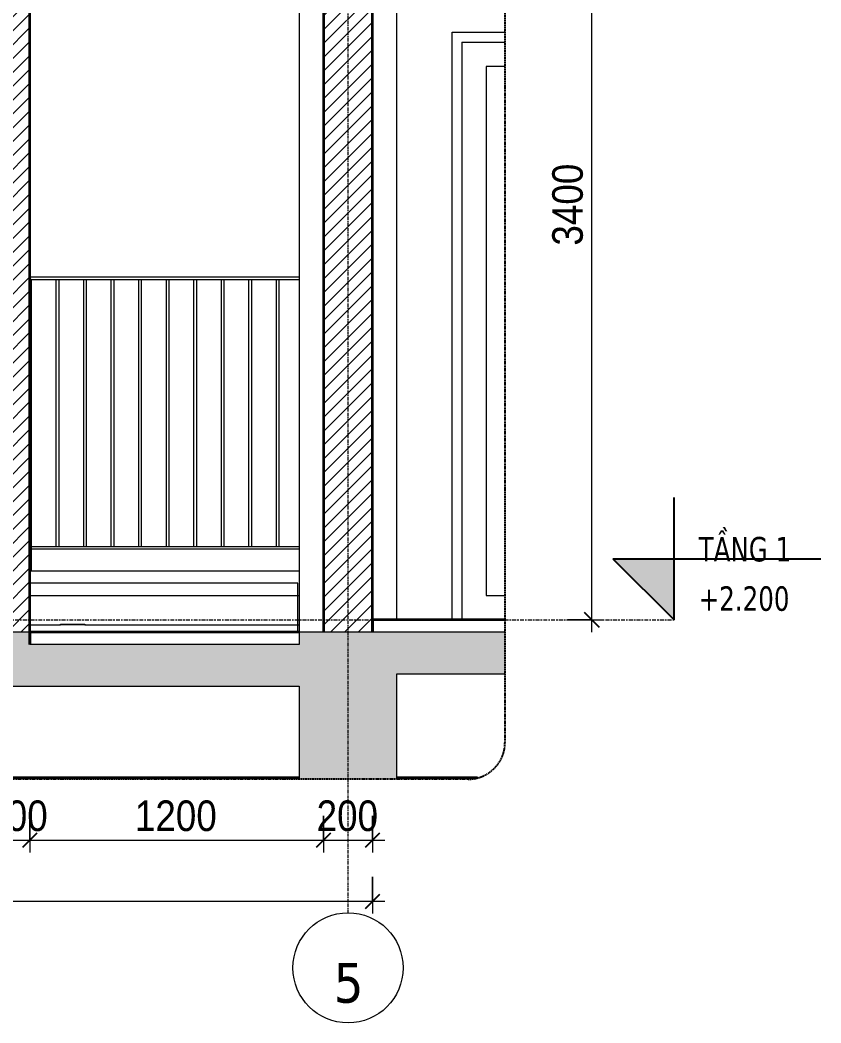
# Model space of a CAD drawing. Header units: millimetres. Extents: x 50254 to 245170, y 481 to 78637.
# Drawn here: x 138713 to 141986, y 554 to 4650 of the extents above; entities that cross this region are included whole.
import ezdxf

# ---------------------------------------------------------------- set-up
doc = ezdxf.new("R2010")
doc.units = ezdxf.units.MM
for name, pattern in [('Centre', [31.75, 6.35, -4.7625, 15.875, -4.7625]), ('Grid Line', [22.225, 12.7, -3.175, 3.175, -3.175]), ('Hidden', [7.14375, 4.7625, -2.38125])]:
    doc.linetypes.add(name, pattern=pattern)
for name, color, linetype, lineweight in [('0-4', 90, 'Continuous', 5), ('A-ANNO-DIMS', 211, 'Continuous', 9), ('A-ANNO-DIMS-50', 211, 'Continuous', 9), ('A-CLNG-1', 250, 'Continuous', 35), ('A-CLNG-PATT-1', 13, 'Continuous', 18), ('A-DETL-GENF', 92, 'Continuous', 18), ('A-DETL-GENF-4', 92, 'Hidden', 25), ('A-DETL-GENF-5', 9, 'Continuous', 18), ('A-DETL-THIN', 151, 'Continuous', 18), ('A-DOOR', 31, 'Continuous', 18), ('A-DOOR-FRAM-1', 31, 'Continuous', 18), ('A-DOOR-GLAZ', 31, 'Continuous', 18), ('A-FLOR-FNSH-1', 250, 'Continuous', 35), ('A-FLOR-HRAL', 11, 'Continuous', 18), ('A-FLOR-HRAL-2', 7, 'Continuous', 18), ('A-FLOR-LEVL', 51, 'Continuous', 9), ('A-FLOR-LEVL-1', 51, 'Continuous', 25), ('A-FLOR-LEVL-2', 51, 'Centre', 9), ('A-WALL', 113, 'Continuous', 18), ('A-WALL-4', 250, 'Continuous', 35), ('A-WALL-5', 7, 'Continuous', 18), ('A-WALL-PATT-1', 9, 'Continuous', 18), ('A-WALL-PATT-2', 111, 'Continuous', 18), ('M-EQPM', 50, 'Continuous', 18), ('M-EQPM-1', 7, 'Continuous', 18), ('S-BEAM-1', 7, 'Continuous', 18), ('S-COLS', 52, 'Continuous', 18), ('S-COLS-8', 7, 'Continuous', 18), ('S-GRID-1', 1, 'Grid Line', 9), ('S-GRID-IDEN', 1, 'Continuous', 9)]:
    doc.layers.add(name, color=color, linetype=linetype, lineweight=lineweight)
doc.styles.add('Tahoma_B', font='tahomabd.ttf', dxfattribs={"height": 162.5})
doc.styles.add('Tahoma_B_1', font='tahomabd.ttf', dxfattribs={"width": 0.85, "height": 100})
doc.styles.add('UTM Avo', font='', dxfattribs={"width": 0.9, "height": 125})
doc.styles.get('UTM Avo').set_extended_font_data('UTM Avo')
doc.dimstyles.new('1_Dim_chi_tiet_2_5', dxfattribs={"dimscale": 304.8, "dimtxt": 124.912619, "dimasz": 0.19685, "dimexe": 0.164042, "dimexo": 0.0625, "dimgap": 0.016404, "dimtad": 1, "dimdec": 0, "dimrnd": 5, "dimzin": 0, "dimdsep": 46, "dimtxsty": 'UTM Avo', "dimblk1": 'OBLIQUE', "dimblk2": 'OBLIQUE', "dimsah": 1, "dimcen": 0.09, "dimdle": 0.164042, "dimazin": 0, "dimtfac": 1, "dimtdec": 4, "dimtix": 1, "dimtmove": 0, "dimatfit": 3, "dimfxl": 0.328084, "dimfxlon": 1, "dimtvp": 1, "dimtolj": 1, "dimtzin": 0, "dimarcsym": 2})

# ---------------------------------------------------------------- blocks, each defined once
blk = doc.blocks.new('NCV_TKTC_KET CAU_rvt-7-TKCS_CĂN HỘ LOẠI 1 - MẶT CẮT 6')
at = {"layer": 'A-FLOR-FNSH-1'}
blk.add_line((-54052.6, 2100), (-54052.6, 2150), dxfattribs=at)
at = {"layer": 'S-BEAM-1'}
blk.add_line((-54052.6, 2300), (-52952.6, 2300), dxfattribs=at)
at = {"layer": 'S-COLS-8'}
for p, q in [((-52952.6, 4950), (-52952.6, 2150)), ((-52552.6, 2200), (-52552.6, 4950))]:
    blk.add_line(p, q, dxfattribs=at)
blk = doc.blocks.new('THU NUOC - THU NUOC-455054-TKCS_CĂN HỘ LOẠI 1 - MẶT CẮT 6')
at = {"layer": 'M-EQPM-1'}
for p, q in [((-53928.2, 5583.2), (-53828.2, 5583.2)), ((-53928.2, 5580), (-53928.2, 5583.2)), ((-53828.2, 5580), (-53928.2, 5580)), ((-53828.2, 5583.2), (-53828.2, 5580))]:
    blk.add_line(p, q, dxfattribs=at)
blk = doc.blocks.new('Railing - 10mm-457212-TKCS_CĂN HỘ LOẠI 1 - MẶT CẮT 6')
at = {"layer": 'A-FLOR-HRAL-2'}
for p, q in [((-61470.064287, 2500), (-61470.064287, 3590)), ((-61460.064287, 3590), (-61460.064287, 2500))]:
    blk.add_line(p, q, dxfattribs=at)
blk = doc.blocks.new('Railing - 50 x 10mm-457210-TKCS_CĂN HỘ LOẠI 1 - MẶT CẮT 6')
at = {"layer": 'A-FLOR-HRAL-2'}
for q in [(-54052.5, 3590), (-54047.6, 2400)]:
    blk.add_line((-54047.6, 3590), q, dxfattribs=at)
blk = doc.blocks.new('Railing - Railing-641392-TKCS_CĂN HỘ LOẠI 1 - MẶT CẮT 6')
at = {"layer": 'A-FLOR-HRAL-2'}
for p, q in [((-54052.5, 2500), (-52952.6, 2500)), ((-54052.5, 2490), (-52952.6, 2490))]:
    blk.add_line(p, q, dxfattribs=at)
for name, p in [('Railing - 50 x 10mm-457210-TKCS_CĂN HỘ LOẠI 1 - MẶT CẮT 6', (0, 0)), ('Railing - 10mm-457212-TKCS_CĂN HỘ LOẠI 1 - MẶT CẮT 6', (7525, 0)), ('Railing - 10mm-457212-TKCS_CĂN HỘ LOẠI 1 - MẶT CẮT 6', (7637.5, 0)), ('Railing - 10mm-457212-TKCS_CĂN HỘ LOẠI 1 - MẶT CẮT 6', (7750, 0)), ('Railing - 10mm-457212-TKCS_CĂN HỘ LOẠI 1 - MẶT CẮT 6', (7862.5, 0)), ('Railing - 10mm-457212-TKCS_CĂN HỘ LOẠI 1 - MẶT CẮT 6', (7975, 0)), ('Railing - 10mm-457212-TKCS_CĂN HỘ LOẠI 1 - MẶT CẮT 6', (8087.5, 0)), ('Railing - 10mm-457212-TKCS_CĂN HỘ LOẠI 1 - MẶT CẮT 6', (8200, 0)), ('Railing - 10mm-457212-TKCS_CĂN HỘ LOẠI 1 - MẶT CẮT 6', (8312.5, 0)), ('Railing - 10mm-457212-TKCS_CĂN HỘ LOẠI 1 - MẶT CẮT 6', (8425, 0))]:
    blk.add_blockref(name, p)
blk = doc.blocks.new('Top Rail Type - Top Rail_Internal_-641393-TKCS_CĂN HỘ LOẠI 1 - MẶT CẮT 6')
at = {"layer": 'A-FLOR-HRAL-2'}
for p, q in [((-52952.6, 3600), (-54052.5, 3600)), ((-54052.5, 3590), (-52952.6, 3590))]:
    blk.add_line(p, q, dxfattribs=at)
blk = doc.blocks.new('NCV_TKTC_TANG 1_rvt-5-TKCS_CĂN HỘ LOẠI 1 - MẶT CẮT 6')
at = {"layer": 'A-WALL-PATT-1'}
h = blk.add_hatch(dxfattribs=at)
h.set_pattern_fill('FP_18', color=256, style=0, pattern_type=2)
h.set_pattern_definition([(45, (-55438.462, 15375), (-28.28427, 28.28427), [])])
h.paths.add_polyline_path([(-54152.6, 2150), (-54052.6, 2150), (-54053.1, 5335), (-54152.6, 5335), (-54152.6, 2350)])
at = {"layer": 'A-FLOR-FNSH-1'}
for p, q in [((-52111.2, 2200), (-52652.6, 2200)), ((-52652.6, 2200), (-52652.6, 2150)), ((-52952.6, 2150), (-54052.6, 2150)), ((-54052.6, 2150), (-54052.6, 2100))]:
    blk.add_line(p, q, dxfattribs=at)
at = {"layer": 'A-WALL-4'}
blk.add_line((-54052.6, 2100), (-54052.6, 5335), dxfattribs=at)
at = {"layer": 'A-WALL-5'}
for p, q in [((-52952.6, 2400), (-54052.2, 2400)), ((-54052.2, 2400), (-54052.2, 2180)), ((-54052.2, 2180), (-53928.2, 2180)), ((-53828.2, 2180), (-52952.6, 2180))]:
    blk.add_line(p, q, dxfattribs=at)
at = {"layer": 'A-FLOR-HRAL'}
for name in ['Top Rail Type - Top Rail_Internal_-641393-TKCS_CĂN HỘ LOẠI 1 - MẶT CẮT 6', 'Railing - Railing-641392-TKCS_CĂN HỘ LOẠI 1 - MẶT CẮT 6']:
    blk.add_blockref(name, (0, 0), dxfattribs=at)
at = {"layer": 'M-EQPM'}
blk.add_blockref('THU NUOC - THU NUOC-455054-TKCS_CĂN HỘ LOẠI 1 - MẶT CẮT 6', (0, -3400), dxfattribs=at)
blk = doc.blocks.new('DEG_02-DEG_03 - DEG_02-2500x2400mm-CỬA ĐI 02 CÁNH TRƯỢT-625766-TKCS_CĂN HỘ LOẠI 1 - MẶT CẮT 6')
at = {"layer": 'A-DOOR-FRAM-1'}
for q in [(-52287.6, 2200), (-52111.2, 4560)]:
    blk.add_line((-52287.6, 4560), q, dxfattribs=at)
at = {"layer": 'A-DOOR-GLAZ'}
for p, q in [((-52187.6, 4460), (-52187.6, 2300)), ((-52111.2, 4460), (-52187.6, 4460)), ((-52187.6, 2300), (-52111.2, 2300))]:
    blk.add_line(p, q, dxfattribs=at)
blk = doc.blocks.new('BORDER VIEW - BORDER VIEW-3679613-TKCS_CĂN HỘ LOẠI 1 - MẶT CẮT 6')
at = {"layer": 'A-DETL-GENF-4'}
for p, q in [((-52111.2, 5901.3), (-52111.2, 1700)), ((-52261.2, 1550), (-61367.6, 1550))]:
    blk.add_line(p, q, dxfattribs=at)
blk.add_arc((-52261.2, 1700), 150, 270, 360, dxfattribs=at)
blk = doc.blocks.new('Level - CAO ĐỘ LEVEL-350587-TKCS_CĂN HỘ LOẠI 1 - MẶT CẮT 6')
at = {"layer": 'A-FLOR-LEVL'}
blk.add_hatch(color=256, dxfattribs=at).paths.add_polyline_path([(-51419.9, 2450), (-51419.9, 2200), (-51669.9, 2450)])
at = {"layer": 'A-FLOR-LEVL-1'}
for p, q in [((-51419.9, 2200), (-51419.9, 2700)), ((-51669.9, 2450), (-51419.9, 2200)), ((-51669.9, 2450), (-50819.9, 2450))]:
    blk.add_line(p, q, dxfattribs=at)
blk = doc.blocks.new('Grid - M_Grid Head - Circle-353313-TKCS_CĂN HỘ LOẠI 1 - MẶT CẮT 6')
at = {"layer": 'S-GRID-IDEN'}
blk.add_circle((-52752.6, 779.4), 225, dxfattribs=at)
blk = doc.blocks.new('DIMBLOCK89-TKCS_CĂN HỘ LOẠI 1 - MẶT CẮT 6')
at = {"layer": 'A-ANNO-DIMS-50'}
for p, q in [((138653.9, 1400.7), (138653.9, 1250.7)), ((138653.9, 1300.7), (138653.9, 1400.7)), ((138753.9, 1400.7), (138753.9, 1250.7)), ((138753.9, 1300.7), (138753.9, 1400.7)), ((138653.9, 1300.7), (138753.9, 1300.7))]:
    blk.add_line(p, q, dxfattribs=at)
at = {"layer": 'A-ANNO-DIMS-50', "lineweight": 25}
for p, q in [((138653.9, 1300.7), (138683.9, 1330.7)), ((138753.9, 1300.7), (138783.9, 1330.7)), ((138653.9, 1300.7), (138623.9, 1270.7)), ((138753.9, 1300.7), (138723.9, 1270.7))]:
    blk.add_line(p, q, dxfattribs=at)
at = {"layer": 'A-ANNO-DIMS-50', "color": 0, "insert": (138575.5, 1463.1), "char_height": 125, "width": 308.118, "attachment_point": 1, "line_spacing_factor": 1.110334, "style": 'UTM Avo'}
blk.add_mtext('100', dxfattribs=at)
blk = doc.blocks.new('_Oblique')
at = {"color": 0, "linetype": 'ByBlock', "lineweight": -2}
blk.add_line((-0.5, -0.5), (0.5, 0.5), dxfattribs=at)
blk = doc.blocks.new('DIMBLOCK90-TKCS_CĂN HỘ LOẠI 1 - MẶT CẮT 6')
at = {"layer": 'A-ANNO-DIMS-50'}
for p, q in [((138753.9, 1400.7), (138753.9, 1250.7)), ((138753.9, 1300.7), (138753.9, 1400.7)), ((139953.8, 1400.7), (139953.8, 1250.7)), ((139953.8, 1300.7), (139953.8, 1400.7)), ((138753.9, 1300.7), (139953.8, 1300.7))]:
    blk.add_line(p, q, dxfattribs=at)
at = {"layer": 'A-ANNO-DIMS-50', "lineweight": 25}
for p, q in [((138753.9, 1300.7), (138783.9, 1330.7)), ((139953.8, 1300.7), (139983.8, 1330.7)), ((138753.9, 1300.7), (138723.9, 1270.7)), ((139953.8, 1300.7), (139923.8, 1270.7))]:
    blk.add_line(p, q, dxfattribs=at)
at = {"layer": 'A-ANNO-DIMS-50', "color": 0, "insert": (139182.7, 1463.1), "char_height": 125, "width": 410.824, "attachment_point": 1, "line_spacing_factor": 1.110334, "style": 'UTM Avo'}
blk.add_mtext('1200', dxfattribs=at)
blk = doc.blocks.new('DIMBLOCK91-TKCS_CĂN HỘ LOẠI 1 - MẶT CẮT 6')
at = {"layer": 'A-ANNO-DIMS-50'}
for p, q in [((139953.8, 1400.7), (139953.8, 1250.7)), ((139953.8, 1300.7), (139953.8, 1400.7)), ((140153.8, 1400.7), (140153.8, 1250.7)), ((140153.8, 1300.7), (140153.8, 1400.7)), ((139953.8, 1300.7), (140203.8, 1300.7))]:
    blk.add_line(p, q, dxfattribs=at)
at = {"layer": 'A-ANNO-DIMS-50', "lineweight": 25}
for p, q in [((139953.8, 1300.7), (139983.8, 1330.7)), ((140153.8, 1300.7), (140183.8, 1330.7)), ((139953.8, 1300.7), (139923.8, 1270.7)), ((140153.8, 1300.7), (140123.8, 1270.7))]:
    blk.add_line(p, q, dxfattribs=at)
at = {"layer": 'A-ANNO-DIMS-50', "color": 0, "insert": (139925.4, 1463.1), "char_height": 125, "width": 308.118, "attachment_point": 1, "line_spacing_factor": 1.110334, "style": 'UTM Avo'}
blk.add_mtext('200', dxfattribs=at)
blk = doc.blocks.new('DIMBLOCK92-TKCS_CĂN HỘ LOẠI 1 - MẶT CẮT 6')
at = {"layer": 'A-ANNO-DIMS-50'}
for p, q in [((131753.8, 1150.7), (131753.8, 1000.7)), ((131753.8, 1050.7), (131753.8, 1150.7)), ((140153.8, 1150.7), (140153.8, 1000.7)), ((140153.8, 1050.7), (140153.8, 1150.7)), ((140203.8, 1050.7), (131703.8, 1050.7))]:
    blk.add_line(p, q, dxfattribs=at)
at = {"layer": 'A-ANNO-DIMS-50', "lineweight": 25}
for p, q in [((131753.8, 1050.7), (131783.8, 1080.7)), ((140153.8, 1050.7), (140183.8, 1080.7)), ((131753.8, 1050.7), (131723.8, 1020.7)), ((140153.8, 1050.7), (140123.8, 1020.7))]:
    blk.add_line(p, q, dxfattribs=at)
at = {"layer": 'A-ANNO-DIMS-50', "color": 0, "insert": (135782.6, 1213.1), "char_height": 125, "width": 410.824, "attachment_point": 1, "line_spacing_factor": 1.110334, "style": 'UTM Avo'}
blk.add_mtext('8400', dxfattribs=at)
blk = doc.blocks.new('DIMBLOCK93-TKCS_CĂN HỘ LOẠI 1 - MẶT CẮT 6')
at = {"layer": 'A-ANNO-DIMS-50', "lineweight": 25}
for p, q in [((141050.5, 5600), (141020.5, 5630)), ((141050.5, 5600), (141080.5, 5570)), ((141050.5, 2200), (141020.5, 2230)), ((141050.5, 2200), (141080.5, 2170))]:
    blk.add_line(p, q, dxfattribs=at)
at = {"layer": 'A-ANNO-DIMS-50'}
for p, q in [((141050.5, 2150), (141050.5, 5650)), ((140950.5, 5600), (141100.5, 5600)), ((141050.5, 5600), (140950.5, 5600)), ((140950.5, 2200), (141100.5, 2200)), ((141050.5, 2200), (140950.5, 2200))]:
    blk.add_line(p, q, dxfattribs=at)
at = {"layer": 'A-ANNO-DIMS-50', "color": 0, "insert": (140888.1, 3728.8), "char_height": 125, "width": 410.824, "attachment_point": 1, "rotation": 90, "line_spacing_factor": 1.110334, "style": 'UTM Avo'}
blk.add_mtext('3400', dxfattribs=at)

msp = doc.modelspace()

# ---------------------------------------------------------------- hatches: boundary and pattern name
at = {"layer": 'A-CLNG-PATT-1'}
h = msp.add_hatch(dxfattribs=at)
h.set_pattern_fill('FP_21', color=256, style=0, pattern_type=2)
h.set_pattern_definition([(0, (137367.9, 15375), (406.4, 101.6), [16.764, -288.036, 16.764, -288.036, -1625.6]), (0, (137367.9, 15375), (406.4, 101.6), [-609.6, 16.764, -592.836, 16.764, -288.036, -711.2]), (0, (137367.9, 15375), (406.4, 101.6), [-1524, 16.764, -186.436, 16.764, -491.236]), (120, (137520.3, 15425.8), (-291.1882, 301.1527), [16.764, -288.036, 16.764, -288.036, -1625.6]), (120, (137520.3, 15425.8), (-291.1882, 301.1527), [-609.6, 16.764, -592.836, 16.764, -288.036, -711.2]), (120, (137520.3, 15425.8), (-291.1882, 301.1527), [-1524, 16.764, -186.436, 16.764, -491.236]), (240, (137571.1, 15629), (-115.2118, -402.7527), [16.764, -288.036, 16.764, -288.036, -1625.6]), (240, (137571.1, 15629), (-115.2118, -402.7527), [-609.6, 16.764, -592.836, 16.764, -288.036, -711.2]), (240, (137571.1, 15629), (-115.2118, -402.7527), [-1524, 16.764, -186.436, 16.764, -491.236])])
h.paths.add_polyline_path([(131438.8, 1550), (131653.7, 1550), (131653.7, 1555), (131400.8, 1555), (131410.8, 1553.7)])
h.paths.add_polyline_path([(140545.1, 1550), (140583.1, 1555), (140253.8, 1555), (140253.8, 1550), (140296.8, 1550)])
h.paths.add_polyline_path([(133504.9, 1550), (139853.7, 1550), (139853.7, 1555), (132053.8, 1555), (132053.8, 1550), (132270, 1550)])
at = {"layer": 'A-DETL-GENF-5'}
h = msp.add_hatch(dxfattribs=at)
h.set_pattern_fill('FP_19', color=256, style=0, pattern_type=2)
h.set_pattern_definition([(50, (137367.9, 15375), (364.368, -31.878), [38.1, -419.1]), (355, (137367.9, 15375), (-70.486, 382.113), [30.48, -335.28]), (100.451, (137398.26, 15372.34), (293.885, 350.233), [32.38, -356.18]), (46.184, (137367.9, 15476.6), (542.158, -84.086), [57.15, -628.65]), (96.636, (137413.1, 15469.6), (474.805, 494.855), [48.57, -534.27]), (351.184, (137367.9, 15476.6), (474.81, 494.85), [45.72, -502.92]), (21, (137418.7, 15451.2), (303.2285, -204.5305), [38.1, -419.1]), (326, (137418.7, 15451.2), (123.604, 368.376), [30.48, -335.28]), (71.451, (137443.97, 15434.16), (426.834, 163.843), [32.38, -356.18]), (37.5, (137367.9, 15375), (6.1766, 169.1102), [3.353, -327.863, 3.353, -337.007, -336.55]), (37.5, (137367.9, 15375), (6.1766, 169.1102), [-671.576, 3.353, -333.197]), (7.5, (137367.9, 15375), (133.6389, 200.3615), [3.353, -190.703, 3.353, -320.243, -128.27]), (7.5, (137367.9, 15375), (133.6389, 200.3615), [-517.652, 3.353, -124.917]), (327.5, (137254.61, 15375), (271.1818, -11.4584), [3.353, -123.647, 3.353, -392.887, -525.78]), (327.5, (137254.61, 15375), (271.1818, -11.4584), [-523.24, 3.353, -522.427]), (317.5, (137203.81, 15375), (296.2585, 50.853), [3.353, -161.747, 3.353, -259.791, -373.38]), (317.5, (137203.81, 15375), (296.2585, 50.853), [-428.244, 3.353, -370.027]), (45, (137367.9, 15375), (-125.7236, 125.7236), []), (45, (137367.9, 15565.5), (-125.7236, 125.7236), [])])
h.paths.add_polyline_path([(132053.8, 1550), (132053.8, 1980), (134954, 1980), (134954, 1750), (135153.8, 1750), (135153.8, 1980), (138653.8, 1980), (138653.8, 1930), (139853.7, 1930), (139853.8, 1550), (140253.8, 1550), (140253.8, 1980), (140695.1, 1980), (140695.1, 2150), (139853.7, 2150), (139853.7, 2100), (138753.7, 2100), (138753.2, 2150), (131653.8, 2150), (131653.7, 2100), (131288.8, 2100), (131288.8, 1930), (131653.7, 1930), (131653.8, 1550), (131753.8, 1550)])
at = {"layer": 'A-WALL-PATT-2'}
h = msp.add_hatch(dxfattribs=at)
h.set_pattern_fill('FP_18', color=256, style=0, pattern_type=2)
h.set_pattern_definition([(45, (137367.898, 15375), (-28.28427, 28.28427), [])])
h.paths.add_polyline_path([(139953.8, 2150), (140153.8, 2150), (140153.8, 4950), (139953.8, 4950), (139953.8, 2696)])

# ---------------------------------------------------------------- linework, layer by layer
at = {"layer": 'A-CLNG-1'}
for p, q in [((139853.7, 1555), (132053.8, 1555)), ((140583.1, 1555), (140253.8, 1555))]:
    msp.add_line(p, q, dxfattribs=at)
at = {"layer": 'A-DETL-THIN'}
for p, q in [((138753.7, 2150), (131653.8, 2150)), ((138753.7, 2100), (138753.7, 2150)), ((140695.1, 2150), (139853.7, 2150)), ((139853.7, 2150), (139853.7, 2100)), ((139853.7, 2100), (138753.7, 2100)), ((140253.8, 1550), (140253.8, 1980)), ((140253.8, 1980), (140695.1, 1980)), ((138653.8, 1930), (139853.7, 1930)), ((139853.7, 1930), (139853.7, 1550))]:
    msp.add_line(p, q, dxfattribs=at)
at = {"layer": 'A-FLOR-LEVL-2'}
msp.add_line((130553.8, 2200), (141386.4, 2200), dxfattribs=at)
at = {"layer": 'A-WALL'}
for p, q in [((140478.8, 2200), (140478.8, 4600)), ((140478.8, 4600), (140695.1, 4600)), ((139848.8, 2350), (138753.8, 2350)), ((139848.8, 2150), (139848.8, 2350))]:
    msp.add_line(p, q, dxfattribs=at)
at = {"layer": 'A-WALL-4'}
for p, q in [((139953.8, 4950), (139953.8, 2150)), ((140153.8, 2150), (140153.8, 4950))]:
    msp.add_line(p, q, dxfattribs=at)
at = {"layer": 'S-COLS'}
msp.add_line((138753.9, 4950), (138753.9, 2150), dxfattribs=at)
at = {"layer": 'S-GRID-1'}
for p, q in [((140053.8, 2254.4), (140053.8, 5534)), ((140053.8, 1004.4), (140053.8, 2254.4))]:
    msp.add_line(p, q, dxfattribs=at)

# ---------------------------------------------------------------- block references
at = {"layer": '0-4'}
for name in ['NCV_TKTC_KET CAU_rvt-7-TKCS_CĂN HỘ LOẠI 1 - MẶT CẮT 6', 'NCV_TKTC_TANG 1_rvt-5-TKCS_CĂN HỘ LOẠI 1 - MẶT CẮT 6']:
    msp.add_blockref(name, (192806.4, 0), dxfattribs=at)
at = {"layer": 'A-DETL-GENF'}
msp.add_blockref('BORDER VIEW - BORDER VIEW-3679613-TKCS_CĂN HỘ LOẠI 1 - MẶT CẮT 6', (192806.4, 0), dxfattribs=at)
at = {"layer": 'A-DOOR'}
msp.add_blockref('DEG_02-DEG_03 - DEG_02-2500x2400mm-CỬA ĐI 02 CÁNH TRƯỢT-625766-TKCS_CĂN HỘ LOẠI 1 - MẶT CẮT 6', (192806.4, 0), dxfattribs=at)
at = {"layer": 'A-FLOR-LEVL-1'}
msp.add_blockref('Level - CAO ĐỘ LEVEL-350587-TKCS_CĂN HỘ LOẠI 1 - MẶT CẮT 6', (192806.4, 0), dxfattribs=at)
at = {"layer": 'S-GRID-IDEN'}
msp.add_blockref('Grid - M_Grid Head - Circle-353313-TKCS_CĂN HỘ LOẠI 1 - MẶT CẮT 6', (192806.4, 0), dxfattribs=at)

# ---------------------------------------------------------------- texts
at = {"layer": 'A-FLOR-LEVL', "char_height": 100, "line_spacing_factor": 0.996129, "style": 'Tahoma_B_1'}
for s, insert, width, attachment_point in [('\\pt510,1020,1530,2040,2550,3060,3570,4080,4590,5100,5610,6120,6630,7140,7650,8160,8670,9180,9690,10200,10710,11220,11730,12240,12750,13260,13770,14280,14790,15300,15810,16320;TẦNG 1', (141486.7, 2437.2), 452.625, 7), ('\\pt212.5,425,637.5,850,1062.5,1275,1487.5,1700,1912.5,2125,2337.5,2550,2762.5,2975,3187.5,3400,3612.5,3825,4037.5,4250,4462.5,4675,4887.5,5100,5312.5,5525,5737.5,5950,6162.5,6375,6587.5,6800;+2.200', (141486.7, 2337.5), 441.575, 1)]:
    msp.add_mtext(s, dxfattribs=dict(at, insert=insert, width=width, attachment_point=attachment_point))

# ---------------------------------------------------------------- dimensions: what is measured, and where the dimension line sits
at = {"layer": 'A-ANNO-DIMS'}
dim = msp.add_linear_dim(base=(141050.5, 5600), p1=(140950.5, 2200), p2=(140950.5, 5600), angle=90, dimstyle='1_Dim_chi_tiet_2_5', override={"dimpost": '<>', "dimfxl": 3400}, dxfattribs=at)
dim.commit()
dim.dimension.update_dxf_attribs({"geometry": 'DIMBLOCK93-TKCS_CĂN HỘ LOẠI 1 - MẶT CẮT 6', "text_midpoint": (140980.8, 3900)})
for base, p1, p2, override, picture, middle in [((138753.9, 1300.7), (138653.9, 1400.7), (138753.9, 1400.7), {"dimpost": '<>', "dimfxl": 100}, 'DIMBLOCK89-TKCS_CĂN HỘ LOẠI 1 - MẶT CẮT 6', (138703.9, 1370.4)), ((139953.8, 1300.7), (138753.9, 1400.7), (139953.8, 1400.7), {"dimpost": '<>', "dimfxl": 1199.928669}, 'DIMBLOCK90-TKCS_CĂN HỘ LOẠI 1 - MẶT CẮT 6', (139353.8, 1370.4)), ((140153.8, 1300.7), (139953.8, 1400.7), (140153.8, 1400.7), {"dimpost": '<>', "dimfxl": 200}, 'DIMBLOCK91-TKCS_CĂN HỘ LOẠI 1 - MẶT CẮT 6', (140053.8, 1370.4)), ((131753.8, 1050.7), (140153.8, 1150.7), (131753.8, 1150.7), {"dimpost": '<>', "dimfxl": 8400}, 'DIMBLOCK92-TKCS_CĂN HỘ LOẠI 1 - MẶT CẮT 6', (135953.8, 1120.4))]:
    dim = msp.add_linear_dim(base=base, p1=p1, p2=p2, dimstyle='1_Dim_chi_tiet_2_5', override=override, dxfattribs=at)
    dim.commit()
    dim.dimension.update_dxf_attribs({"geometry": picture, "text_midpoint": middle})

# ---------------------------------------------------------------- next in the draw order: texts
at = {"layer": 'S-GRID-IDEN', "insert": (140056.1, 717), "char_height": 162.5, "width": 145.5, "attachment_point": 5, "line_spacing_factor": 0.996129, "style": 'Tahoma_B', "bg_fill": 3, "box_fill_scale": 1.25, "bg_fill_color": 256, "bg_fill_true_color": 13158600, "bg_fill_transparency": 0}
msp.add_mtext('\\pt634.99962,1269.99925,1905.0005,2540.00013,3174.99975,3809.99937,4445.00062,5080.00025,5714.99987,6349.9995,6985.00075,7620.00037,8255,8889.99962,9524.99925,10160.0005,10795.00013,11429.99975,12064.99938,12700.00063,13335.00025,13969.99988,14604.9995,15240.00075,15875.00038,16510,17144.99963,17779.99925,18415.0005,19050.00013,19684.99975,20319.99938;5', dxfattribs=at)

doc.saveas('drawing.dxf')
